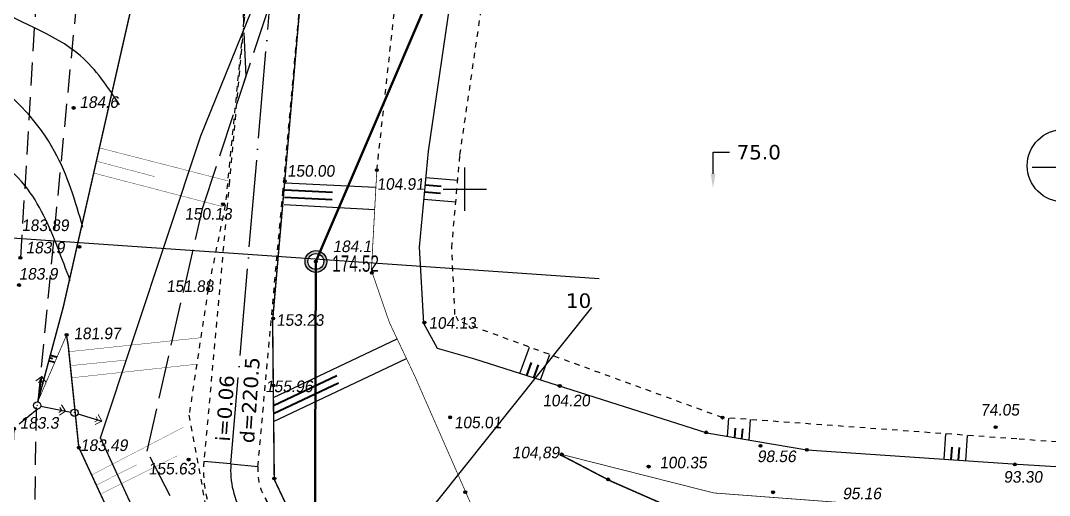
# Model space of a CAD drawing. Header units: millimetres. Extents: x 0 to 6474735, y 0 to 11273163.
# Drawn here: x 3233277.2 to 3233561.6, y 5635315.5 to 5635446.5 of the extents above; entities that cross this region are included whole.
import ezdxf
from ezdxf import colors
from ezdxf.entities.mleader import LeaderData, LeaderLine
from ezdxf.enums import TextEntityAlignment as Align
from ezdxf.math import Vec2, Vec3

# ---------------------------------------------------------------- set-up
doc = ezdxf.new("R2010")
doc.units = ezdxf.units.MM
doc.header["$PDMODE"] = 32
doc.header["$PDSIZE"] = 0.8
for name, pattern in [('ACAD_ISO02W100', [15, 12, -3]), ('ACAD_ISO04W100', [30, 24, -3, 0, -3]), ('AHIDDEN2', [3, 1.5, -1.5]), ('AHIDDEN4', [7, 5, -2]), ('DASHED2', [9.525, 6.35, -3.175])]:
    doc.linetypes.add(name, pattern=pattern)
for name, color, linetype in [('1 доб', 7, 'Continuous'), ('5 р1ків', 7, 'Continuous'), ('NB', 7, 'Continuous'), ('ВЫСОТЫ', 7, 'Continuous'), ('ГОРИЗОНТАЛИ', 22, 'Continuous'), ('Контур запасів', 7, 'Continuous'), ('КОНТУРА_СМЕЖЕСТВ', 7, 'Continuous'), ('кресты', 7, 'Continuous'), ('НАДЗЕМКА', 7, 'Continuous'), ('ОБОчина', 7, 'Continuous'), ('оформлення', 7, 'Continuous'), ('ОШИБКИ', 7, 'Continuous'), ('ПИКЕТЫ', 7, 'Continuous'), ('ПЛАН НА КІНЕЦЬ', 7, 'Continuous'), ('ПРОМЫШЛ', 7, 'Continuous'), ('ПРОМЫШЛЕННЫЕ', 7, 'Continuous'), ('ПРОФІЛЬ_БОРТА', 7, 'Continuous'), ('ПУНКТЫ', 7, 'Continuous'), ('РЕЛЬЕФ', 7, 'Continuous'), ('ТОКА_СТ', 1, 'Continuous')]:
    doc.layers.add(name, color=color, linetype=linetype)
doc.styles.add('grad', font='grad.shx')
doc.styles.add('universw', font='universw.shx', dxfattribs={"oblique": 10})
doc.styles.add('user', font='symeteo.shx', dxfattribs={"height": 2.5})
doc.styles.add('стиль1', font='verdana.ttf', dxfattribs={"height": 4})

# ---------------------------------------------------------------- blocks, each defined once
blk = doc.blocks.new('piket')
at = {"layer": 'ПИКЕТЫ', "linetype": 'Continuous'}
h = blk.add_hatch(color=7, dxfattribs=at)
edge = h.paths.add_edge_path()
edge.add_arc((0, 0), 0.3, 0, 360)
at = {"layer": 'ПИКЕТЫ', "color": 7, "linetype": 'Continuous'}
blk.add_circle((0, 0), 0.3, dxfattribs=at)
at = {"layer": 'ВЫСОТЫ', "style": 'universw', "oblique": 6}
blk.add_attdef('H', (1.88, -0.23), '', height=2, dxfattribs=at)
at = {"layer": 'ТОКА_СТ', "style": 'universw', "oblique": 6, "flags": 1}
blk.add_attdef('POINT', text='', height=2, dxfattribs=at).set_placement((0, -2.79), align=Align.CENTER)
blk = doc.blocks.new('89_1')
h = blk.add_hatch(color=256)
h.paths.add_polyline_path([(-1.5, 0, 1), (1.5, 0, 1)])
h.paths.add_polyline_path([(1.1, 0, -1), (-1.1, 0, -1)], flags=16)
h.paths.add_polyline_path([(0.06, 0, -1), (-0.06, 0, -1)], flags=0)
for radius in [1.5, 1.1, 0.0622]:
    blk.add_circle((0, 0), radius)
at = {"color": 7, "linetype": 'Continuous', "style": 'user', "flags": 8}
blk.add_attdef('ddddd', (2.53, -1.14), '', height=2.5, dxfattribs=at)
at = {"color": 7, "linetype": 'Continuous', "style": 'grad', "oblique": 10, "width": 0.7}
for tag, p in [('P37', (6.48, 0.16)), ('P4', (6.45, -2.94))]:
    blk.add_attdef(tag, text='', height=2.5, dxfattribs=at).set_placement(p, align=Align.CENTER)
blk = doc.blocks.new('POINTINV')
at = {"layer": 'ПУНКТЫ', "color": 0, "linetype": 'Continuous'}
blk.add_point((0, 0), dxfattribs=at)
at = {"layer": 'ВЫСОТЫ', "color": 0, "style": 'grad', "width": 0.7}
blk.add_attdef('POINT_H', (1.6, -0.8), '', height=1.65, dxfattribs=at)
at = {"layer": 'ОШИБКИ', "color": 0, "linetype": 'Continuous', "style": 'grad', "width": 0.7, "flags": 1}
blk.add_attdef('POINT_MX', text='', height=1.65, dxfattribs=at).set_placement((-4.2077, 4.453385), align=Align.RIGHT)
blk.add_attdef('POINT_MY', (2.8923, 4.253385), '', height=1.65, dxfattribs=at)
blk = doc.blocks.new('108_1')
at = {"linetype": 'Continuous'}
h = blk.add_hatch(color=7, dxfattribs=at)
edge = h.paths.add_edge_path()
edge.add_arc((0, 0), 0.0196, 0, 360)
at = {"color": 7, "linetype": 'Continuous'}
for radius in [0.5, 0.0196]:
    blk.add_circle((0, 0), radius, dxfattribs=at)

msp = doc.modelspace()

# ---------------------------------------------------------------- linework, layer by layer
at = {"layer": '1 доб', "linetype": 'ACAD_ISO02W100', "lineweight": 30}
msp.add_lwpolyline([(3233900.144, 5635474.606), (3233897.208, 5635437.052), (3233893.097, 5635386.523), (3233889.729, 5635343.017), (3233883.682, 5635288.416), (3233871.784, 5635236.133), (3233862.721, 5635193.485), (3233858.379, 5635173.819), (3233850.963, 5635165.45), (3233821.296, 5635160.907), (3233792.739, 5635167.845), (3233753.339, 5635186.942), (3233681.937, 5635202.298), (3233618.45, 5635215.61), (3233590.339, 5635225.312), (3233475.995, 5635236.117), (3233419.308, 5635246.485), (3233356.296, 5635255.579), (3233339.176, 5635275.325), (3233312.183, 5635327.657), (3233327.563, 5635394.97), (3233339.522, 5635431.182), (3233337.635, 5635476.211)], dxfattribs=at)
at = {"layer": '1 доб', "linetype": 'ACAD_ISO02W100'}
msp.add_lwpolyline([(3233900.144, 5635474.606), (3233897.208, 5635437.052), (3233893.097, 5635386.523), (3233889.729, 5635343.017), (3233883.682, 5635288.416), (3233871.784, 5635236.133), (3233862.721, 5635193.485), (3233858.379, 5635173.819), (3233850.963, 5635165.45), (3233821.296, 5635160.907), (3233792.739, 5635167.845), (3233753.339, 5635186.942), (3233681.937, 5635202.298), (3233618.45, 5635215.61), (3233590.339, 5635225.312), (3233475.995, 5635236.117), (3233419.308, 5635246.485), (3233356.296, 5635255.579), (3233339.176, 5635275.325), (3233312.183, 5635327.657), (3233327.563, 5635394.97), (3233347.76, 5635456.127)], dxfattribs=at)
at = {"layer": '1 доб', "linetype": 'Continuous', "lineweight": 30}
msp.add_lwpolyline([(3233592.34, 5635217.582), (3233491.081, 5635229.19), (3233459.584, 5635235.477), (3233410.352, 5635245.183), (3233355.442, 5635251.337), (3233325.26, 5635275.069), (3233299.326, 5635331.367), (3233327.039, 5635414.733), (3233343.778, 5635456.159)], dxfattribs=at)
msp.add_lwpolyline([(3233592.34, 5635217.582), (3233491.081, 5635229.19), (3233459.584, 5635235.477), (3233410.352, 5635245.183), (3233355.442, 5635251.337), (3233325.26, 5635275.069), (3233299.326, 5635331.367), (3233327.039, 5635414.733), (3233343.778, 5635456.159)], dxfattribs=at)
at = {"layer": '1 доб', "color": 3, "linetype": 'Continuous', "lineweight": 30}
msp.add_lwpolyline([(3233592.34, 5635217.582), (3233491.081, 5635229.19), (3233459.584, 5635235.477), (3233410.352, 5635245.183), (3233355.442, 5635251.337), (3233325.26, 5635275.069), (3233299.326, 5635331.367), (3233327.039, 5635414.733), (3233343.778, 5635456.159)], dxfattribs=at)
at = {"layer": '1 доб', "color": 6}
msp.add_lwpolyline([(3233270.736, 5635386.839), (3233437.153, 5635375.358)], dxfattribs=at)
at = {"layer": '5 р1ків', "linetype": 'AHIDDEN2'}
msp.add_lwpolyline([(3233375.673, 5635405.254), (3233383.875, 5635479.119), (3233389.394, 5635497.238), (3233401.735, 5635529.699), (3233479.036, 5635732.579)], dxfattribs=at)
msp.add_lwpolyline([(3233373.505, 5635272.689), (3233360.435, 5635290.396), (3233345.077, 5635314.241, -0.1663266), (3233342.818, 5635323.462), (3233349.67, 5635398.783), (3233355.372, 5635461.558, -0.0160843), (3233357.208, 5635474.291), (3233342.557, 5635477.383, 0.0285312), (3233340.704, 5635465.496), (3233334.931, 5635402.187), (3233327.88, 5635324.821, 0.1667959), (3233332.466, 5635306.119), (3233348.083, 5635281.872), (3233361.253, 5635263.645), (3233373.505, 5635272.689), (3233373.505, 5635272.689), (3233367.471, 5635268.235)], format="xyb", dxfattribs=at)
at = {"layer": '5 р1ків'}
for points in [[(3233335.349, 5635324.141), (3233327.88, 5635324.821)], [(3233335.349, 5635324.141), (3233342.818, 5635323.462)]]:
    msp.add_lwpolyline(points, dxfattribs=at)
at = {"layer": 'NB', "color": 7, "linetype": 'Continuous', "lineweight": 20}
for points in [[(3233281.434, 5635347.062), (3233283.124, 5635348.249), (3233284.277, 5635346.609)], [(3233282.13, 5635346.606), (3233282.952, 5635347.184), (3233283.53, 5635346.362)], [(3233288.033, 5635339.781), (3233288.59, 5635338.944), (3233287.753, 5635338.387)], [(3233288.507, 5635340.464), (3233289.65, 5635338.745), (3233287.981, 5635337.634)], [(3233298.139, 5635337.139), (3233298.61, 5635336.251), (3233297.723, 5635335.78)], [(3233298.678, 5635337.772), (3233299.646, 5635335.948), (3233297.875, 5635335.008)]]:
    msp.add_lwpolyline(points, dxfattribs=at)
at = {"layer": 'ГОРИЗОНТАЛИ', "color": 34, "linetype": 'Continuous'}
for points in [[(3233304.587, 5635423.259), (3233293.778, 5635436.811), (3233267.79, 5635451.742), (3233242.064, 5635484.072), (3233222.405, 5635508.875), (3233197.286, 5635542.084), (3233172.97, 5635557.586), (3233153.568, 5635587.557), (3233154.666, 5635621.494), (3233160.776, 5635660.145), (3233154.947, 5635684.674), (3233137.489, 5635726.812), (3233138.071, 5635776.651), (3233138.655, 5635812.822), (3233124.689, 5635820.959)], [(3233294.469, 5635389.445), (3233286.619, 5635410.43), (3233268.378, 5635430.493), (3233232.128, 5635451.94), (3233210.637, 5635486.185), (3233200.016, 5635508.093), (3233166.154, 5635540.869), (3233143.661, 5635565.96), (3233134.021, 5635604.181), (3233134.595, 5635635.274), (3233130.213, 5635665.325), (3233116.169, 5635718.44), (3233111.734, 5635728.775)]]:
    msp.add_spline(points, degree=3, dxfattribs=at)
for points, knots in [([(3233290.961, 5635374.712), (3233289.826, 5635377.75), (3233286.442, 5635386.802), (3233279.117, 5635403.64), (3233253.516, 5635419.704), (3233219.734, 5635435.131), (3233197.896, 5635468.891), (3233191.299, 5635501.675), (3233161.385, 5635520.623), (3233133.641, 5635546.501), (3233109.793, 5635583.905), (3233110.569, 5635610.966), (3233108.415, 5635622.31)], [0, 0, 0, 0, 9.7696525, 29.1021624, 53.3784685, 97.5687933, 139.103597, 169.1190801, 192.6959091, 240.6137077, 284.7064901, 319.4540408, 319.4540408, 319.4540408, 319.4540408]), ([(3233304.01, 5635303.434), (3233295.561, 5635303.152), (3233283.131, 5635302.737), (3233251.265, 5635315.168), (3233273.532, 5635360.571), (3233244.377, 5635401.578), (3233206.867, 5635417.81), (3233174.643, 5635446.165), (3233170.492, 5635474.585), (3233159.477, 5635505.842), (3233126.261, 5635515.17), (3233111.919, 5635534.665), (3233108.417, 5635541.819)], [0, 0, 0, 0, 25.5202372, 37.5456767, 94.2615836, 123.8967735, 180.6937214, 216.5875401, 244.8983875, 265.1388937, 311.9572162, 335.7459556, 335.7459556, 335.7459556, 335.7459556]), ([(3233317.346, 5635280.281), (3233309.843, 5635279.879), (3233296.549, 5635279.166), (3233284.504, 5635267.682), (3233266.699, 5635260.585), (3233250.627, 5635284.751), (3233232.323, 5635305.66), (3233228.749, 5635339.263), (3233221.266, 5635384.676), (3233170.702, 5635396.75), (3233127.92, 5635423.528), (3233126.486, 5635460.02), (3233114.521, 5635478.946), (3233109.142, 5635484.511), (3233108.419, 5635485.226)], [0, 0, 0, 0, 21.5855754, 38.2450821, 49.3735584, 73.3605323, 109.103188, 135.9323023, 172.6692779, 236.5028921, 272.6752375, 315.5719502, 335.7012067, 338.7419591, 338.7419591, 338.7419591, 338.7419591]), ([(3233336.216, 5635244.075), (3233330.587, 5635244.531), (3233316.465, 5635245.676), (3233293.345, 5635242.904), (3233267.008, 5635241.703), (3233239.618, 5635255.899), (3233205.705, 5635271.892), (3233193.7, 5635314.854), (3233170.45, 5635354.802), (3233132.311, 5635374.81), (3233114.721, 5635395.064), (3233108.42, 5635403.111)], [0, 0, 0, 0, 16.8848429, 42.3635741, 70.1710087, 93.4299336, 134.3080698, 175.8458447, 220.2517977, 269.9940958, 300.4978397, 300.4978397, 300.4978397, 300.4978397])]:
    msp.add_open_spline(points, degree=3, knots=knots, dxfattribs=at)
at = {"layer": 'Контур запасів', "color": 5, "linetype": 'Continuous', "lineweight": 50}
msp.add_lwpolyline([(3233531.122, 5636161.14), (3233677.57, 5636160.94), (3233863.616, 5636186.105), (3233938.344, 5636043.124), (3233976.254, 5635840.16), (3233904.733, 5635671.708), (3233892.023, 5635420.863), (3233850.767, 5635332.582), (3233782.316, 5635239.745), (3233681.438, 5635245.908), (3233597.073, 5635240.683), (3233461.145, 5635251.016), (3233358.467, 5635271.451), (3233358.828, 5635380.034), (3233406.788, 5635492.018), (3233445.079, 5635643.627), (3233474.096, 5635783.184), (3233485.443, 5635905.913), (3233500.56, 5636033.677), (3233531.122, 5636161.14)], dxfattribs=at)
at = {"layer": 'КОНТУРА_СМЕЖЕСТВ', "color": 2, "linetype": 'Continuous', "lineweight": 50}
msp.add_lwpolyline([(3233293.296, 5635328.34), (3233293.23, 5635328.46)], dxfattribs=at)
at = {"layer": 'КОНТУРА_СМЕЖЕСТВ', "color": 7, "linetype": 'Continuous', "lineweight": 40}
msp.add_lwpolyline([(3233293.296, 5635328.34), (3233293.23, 5635328.46)], dxfattribs=at)
at = {"layer": 'кресты', "color": 3, "linetype": 'Continuous'}
for p, q in [((3233400, 5635394), (3233400, 5635406)), ((3233394, 5635400), (3233406, 5635400))]:
    msp.add_line(p, q, dxfattribs=at)
at = {"layer": 'НАДЗЕМКА'}
for points in [[(3233281.991, 5635341.289), (3233283.145, 5635348.361)], [(3233282.811, 5635340.105), (3233291.131, 5635338.448)], [(3233293.064, 5635337.965), (3233299.646, 5635335.943)]]:
    msp.add_lwpolyline(points, dxfattribs=at)
at = {"layer": 'ОБОчина', "color": 7, "linetype": 'DASHED2'}
for points, elevation in [([(3233282.086, 5635341.394), (3233293.62, 5635460.6), (3233299.55, 5635482.97), (3233310.78, 5635505.59), (3233317.652, 5635525.51), (3233321.42, 5635536.44), (3233332.212, 5635575.73), (3233335.087, 5635590.167)], 183.29), ([(3233277.306, 5635381.056), (3233282.49, 5635467.41), (3233306.84, 5635518.41), (3233309.25, 5635523.09), (3233316.738, 5635540.289)], 183.28), ([(3233281.808, 5635339.286), (3233281.78, 5635339.15), (3233275.38, 5635333.89), (3233274.16, 5635305.634)], 173.02), ([(3233281.1, 5635304.85), (3233281.599, 5635340.435)], 183)]:
    msp.add_lwpolyline(points, dxfattribs=dict(at, elevation=elevation))
at = {"layer": 'оформлення', "color": 7, "linetype": 'Continuous'}
msp.add_line((3233556.768, 5635406.067), (3233574.71, 5635406.067), dxfattribs=at)
msp.add_circle((3233565.44, 5635406.489), 10, dxfattribs=at)
at = {"layer": 'ПЛАН НА КІНЕЦЬ', "lineweight": 30}
msp.add_lwpolyline([(3233508.615, 5635927.908), (3233491.149, 5635741.487, -0.0576494), (3233488.223, 5635728.416), (3233404.182, 5635507.955), (3233389.886, 5635410.459), (3233387.421, 5635384.016), (3233388.596, 5635362.972), (3233392.308, 5635356.082), (3233402.641, 5635353.162), (3233402.641, 5635353.162), (3233466.861, 5635332.719), (3233494.51, 5635328.063), (3233552.748, 5635324.078), (3233592.339, 5635321.723), (3233631.931, 5635319.814), (3233677.083, 5635308.877), (3233707.445, 5635304.652), (3233753.376, 5635299.586), (3233766.577, 5635297.637), (3233781.215, 5635294.32)], format="xyb", dxfattribs=at)
at = {"layer": 'ПЛАН НА КІНЕЦЬ', "linetype": 'AHIDDEN2'}
msp.add_lwpolyline([(3233457.348, 5635917.912), (3233450.456, 5635791.441, -0.0899523), (3233445.303, 5635768.812), (3233431.837, 5635740.12), (3233416.71, 5635681.882), (3233388.536, 5635619.783), (3233378.195, 5635585.868), (3233369.776, 5635564.392), (3233346.281, 5635490.821), (3233339.106, 5635475.027), (3233340.044, 5635458.266), (3233333.807, 5635395.709), (3233329.057, 5635372.43), (3233325.9, 5635351.689), (3233323.76, 5635337.63), (3233328.356, 5635312.5), (3233340.359, 5635293.864), (3233348.772, 5635280.917), (3233363.309, 5635260.798), (3233374.19, 5635244.927)], format="xyb", dxfattribs=at)
msp.add_lwpolyline([(3233781.777, 5635296.799), (3233767.337, 5635300.071), (3233677.582, 5635313.095), (3233636.377, 5635324.315), (3233613.104, 5635326.045), (3233596.556, 5635327.802), (3233552.518, 5635331.043), (3233471.2, 5635336.949), (3233398.292, 5635363.542), (3233397.28, 5635365.421), (3233396.383, 5635383.77), (3233398.636, 5635409.434), (3233412.792, 5635505.872), (3233439.228, 5635574.299)], dxfattribs=at)
at = {"layer": 'ПЛАН НА КІНЕЦЬ', "linetype": 'ACAD_ISO04W100'}
msp.add_lwpolyline([(3233365.569, 5635270.812), (3233338.775, 5635310.183, -0.1617264), (3233335.349, 5635324.141), (3233347.111, 5635462.704, -0.0570183), (3233349.882, 5635475.837)], format="xyb", dxfattribs=at)
at = {"layer": 'ПЛАН НА КІНЕЦЬ'}
for points in [[(3233350.327, 5635401.781), (3233375.308, 5635400.554)], [(3233389.212, 5635403.233), (3233398.024, 5635402.46)], [(3233388.687, 5635397.256), (3233397.499, 5635396.483)], [(3233350.048, 5635395.787), (3233375.091, 5635394.429)], [(3233320.824, 5635224.33), (3233435.083, 5635367.355)], [(3233415.213, 5635349.16), (3233417.856, 5635356.406)], [(3233420.935, 5635347.338), (3233423.493, 5635354.35)], [(3233472.631, 5635331.747), (3233472.999, 5635336.818)], [(3233478.574, 5635330.746), (3233478.983, 5635336.384)], [(3233532.456, 5635325.466), (3233532.964, 5635332.463)], [(3233538.44, 5635325.032), (3233538.949, 5635332.028)]]:
    msp.add_lwpolyline(points, dxfattribs=at)
at = {"layer": 'ПЛАН НА КІНЕЦЬ', "lineweight": 40}
for points in [[(3233350.234, 5635399.783), (3233363.415, 5635399.169)], [(3233388.862, 5635399.249), (3233393.268, 5635398.862)], [(3233389.037, 5635401.241), (3233393.443, 5635400.854)], [(3233350.141, 5635397.785), (3233363.322, 5635397.172)], [(3233417.121, 5635348.553), (3233418.428, 5635352.137)], [(3233419.028, 5635347.946), (3233420.321, 5635351.491)], [(3233474.612, 5635331.414), (3233474.803, 5635334.044)], [(3233476.593, 5635331.08), (3233476.791, 5635333.804)], [(3233534.451, 5635325.321), (3233534.705, 5635328.82)], [(3233536.446, 5635325.177), (3233536.7, 5635328.675)]]:
    msp.add_lwpolyline(points, dxfattribs=at)
at = {"layer": 'ПРОМЫШЛ', "linetype": 'Continuous', "const_width": 0.4}
msp.add_lwpolyline([(3233312.574, 5635468.782), (3233309.643, 5635458.183), (3233289.003, 5635367.406), (3233281.915, 5635341.07)], dxfattribs=at)
at = {"layer": 'ПРОМЫШЛ', "color": 7, "linetype": 'Continuous'}
for points, const_width in [([(3233566.451, 5635252.389), (3233550.722, 5635251.804), (3233522.756, 5635252.199), (3233501.23, 5635255.244), (3233446.662, 5635261.155), (3233415.566, 5635267.781), (3233404.502, 5635269.434), (3233394.658, 5635270.913), (3233389.107, 5635271.466), (3233377.598, 5635272.413), (3233372.684, 5635274.006), (3233362.914, 5635287.115), (3233347.334, 5635319.854), (3233346.874, 5635363.682), (3233355.373, 5635461.564)], 0.4), ([(3233299.007, 5635411.405), (3233334.931, 5635402.187)], 0.1), ([(3233298.172, 5635407.733), (3233314.285, 5635403.465)], 0.1), ([(3233297.427, 5635404.457), (3233332.97, 5635395.206)], 0.1), ([(3233289.95, 5635359.774), (3233289.943, 5635359.758), (3233281.901, 5635341.17)], 0.2), ([(3233341.581, 5635233.965), (3233321.184, 5635273.225), (3233308.17, 5635296.778), (3233293.309, 5635328.727), (3233290.38, 5635356.924), (3233289.884, 5635359.774)], 0.4), ([(3233290.558, 5635355.134), (3233327.006, 5635358.995)], 0.1), ([(3233290.863, 5635351.28), (3233306.179, 5635352.81)], 0.1), ([(3233291.408, 5635347.942), (3233326.19, 5635351.72)], 0.1), ([(3233296.967, 5635321.158), (3233322.21, 5635334.271)], 0.08), ([(3233299.672, 5635316.035), (3233320.552, 5635326.417)], 0.08), ([(3233298.304, 5635318.37), (3233309.295, 5635323.922)], 0.08)]:
    msp.add_lwpolyline(points, dxfattribs=dict(at, const_width=const_width))
at = {"layer": 'ПРОМЫШЛ', "color": 7, "linetype": 'AHIDDEN4', "const_width": 0.2}
for points in [[(3233569.515, 5635272.178), (3233551.422, 5635278.494), (3233530.703, 5635280.452), (3233501.515, 5635283.557), (3233457.276, 5635288.45), (3233435.296, 5635292.086), (3233424.739, 5635296.32), (3233413.959, 5635299.956), (3233405.699, 5635303.591), (3233402.337, 5635311.605), (3233386.107, 5635348.531), (3233379.162, 5635363.168), (3233374.179, 5635377.603), (3233375.687, 5635405.425)], [(3233781.215, 5635294.32), (3233779.322, 5635287.103), (3233775.46, 5635280.731), (3233757.843, 5635284.002), (3233705.195, 5635289.809), (3233642.949, 5635301.849), (3233581.997, 5635307.606), (3233468.833, 5635316.141), (3233426.756, 5635326.778)]]:
    msp.add_lwpolyline(points, dxfattribs=at)
at = {"layer": 'ПРОМЫШЛ', "color": 7, "linetype": 'Continuous'}
msp.add_lwpolyline([(3233426.7, 5635326.525, 0.4, 0.4, 0), (3233440.295, 5635319.438, 0.4, 0.4, 0), (3233454.964, 5635313.006, 0.4, 0.4, 0), (3233471.802, 5635309.768, 0.4, 0.4, 0), (3233502.706, 5635299.811, 0.4, 0.4, 0), (3233531.641, 5635298.907, 0.4, 0.4, 0), (3233567.193, 5635291.044, 0.4, 0.4, 0), (3233583.848, 5635291.809, 0.4, 0.4, 0), (3233602.967, 5635285.245, 0.4, 0.4, 0), (3233644.027, 5635284.032, 0.4, 0.4, 0), (3233673.817, 5635281.743, 0.4, 0.4, 0), (3233707.275, 5635268.926, 0.4, 0.4, 0), (3233729.121, 5635260.4, 0.4, 0.4, 0), (3233757.384, 5635255.79, 0.4, 0.4, 0), (3233780.984, 5635237.889, 0.4, 0.4, 0), (3233812.571, 5635235.069, 0.4, 0.4, 0), (3233817.512, 5635282.334, 0.4, 0.4, 0), (3233817.979, 5635288.552, 0, 0, 0)], format="xyseb", dxfattribs=at)
at = {"layer": 'ПРОФІЛЬ_БОРТА'}
for points in [[(3233347.097, 5635342.479), (3233381.283, 5635358.698)], [(3233347.166, 5635335.871), (3233383.855, 5635353.277)]]:
    msp.add_lwpolyline(points, dxfattribs=at)
at = {"layer": 'ПРОФІЛЬ_БОРТА', "lineweight": 40}
for points in [[(3233347.12, 5635340.277), (3233364.63, 5635348.584)], [(3233347.143, 5635338.074), (3233365.07, 5635346.579)]]:
    msp.add_lwpolyline(points, dxfattribs=at)
at = {"layer": 'РЕЛЬЕФ', "color": 7, "linetype": 'Continuous', "lineweight": 40}
for p, q in [((3233286.141, 5635353.152), (3233285.375, 5635353.327)), ((3233285.438, 5635354.203), (3233287.147, 5635353.742)), ((3233285.115, 5635352.658), (3233286.664, 5635352.239))]:
    msp.add_line(p, q, dxfattribs=at)

# ---------------------------------------------------------------- block references
at = {"layer": 'НАДЗЕМКА', "color": 7, "xscale": 2, "yscale": 2, "zscale": 2}
for p in [(3233281.83, 5635340.302), (3233292.119, 5635338.293)]:
    msp.add_blockref('108_1', p, dxfattribs=at)
at = {"layer": 'ПИКЕТЫ', "color": 4}
ref = msp.add_blockref('piket', (3233291.87, 5635422.44, 184.58), dxfattribs=dict(at, xscale=1.333333333333333, yscale=1.333333333333333, zscale=1.333333333333333))
ref.add_attrib('H', '184.6', (3233293.47, 5635422.44, 184.58), dxfattribs={"layer": 'ВЫСОТЫ', "height": 3.2, "style": 'universw', "oblique": 10})
at = {"layer": 'ПИКЕТЫ', "color": 4, "xscale": 1.333333333488554, "yscale": 1.333333333488554, "zscale": 1.333333333488554}
for p in [(3233375.673, 5635405.254), (3233350.259, 5635402.176), (3233333.193, 5635395.827), (3233293.492, 5635384.087), (3233374.284, 5635376.935), (3233329.057, 5635372.43), (3233347.02, 5635364.301), (3233388.822, 5635363.173), (3233289.943, 5635359.758), (3233347.126, 5635345.792), (3233426.23, 5635345.7), (3233395.953, 5635337.027), (3233471.2, 5635336.949), (3233546.681, 5635334.309), (3233466.706, 5635332.857), (3233293.309, 5635328.727), (3233481.727, 5635329.154), (3233494.51, 5635328.063), (3233323.658, 5635325.357), (3233426.756, 5635326.778), (3233450.8, 5635323.429), (3233552.002, 5635324.031), (3233347.349, 5635320.147), (3233439.621, 5635319.878), (3233400.115, 5635316.372), (3233485.184, 5635316.326)]:
    msp.add_blockref('piket', p, dxfattribs=at)
at = {"layer": 'ПИКЕТЫ', "color": 4}
ref = msp.add_blockref('piket', (3233277.176, 5635381.075, 183.87), dxfattribs=dict(at, xscale=1.333333333333333, yscale=1.333333333333333, zscale=1.333333333333333))
ref.add_attrib('H', '183.9', (3233278.624, 5635382.272, 183.87), dxfattribs={"layer": 'ВЫСОТЫ', "height": 3.2, "style": 'universw', "oblique": 10})
ref = msp.add_blockref('piket', (3233276.79, 5635373.535, 183.9), dxfattribs=dict(at, xscale=1.333333333333333, yscale=1.333333333333333, zscale=1.333333333333333))
ref.add_attrib('H', '183.9', (3233276.691, 5635375.028, 183.9), dxfattribs={"layer": 'ВЫСОТЫ', "height": 3.2, "style": 'universw', "oblique": 10})
ref = msp.add_blockref('piket', (3233275.38, 5635333.89, 183.28), dxfattribs=dict(at, xscale=1.333333333333333, yscale=1.333333333333333, zscale=1.333333333333333))
ref.add_attrib('H', '183.3', (3233276.98, 5635333.89, 183.28), dxfattribs={"layer": 'ВЫСОТЫ', "height": 3.2, "style": 'universw', "oblique": 10})
at = {"layer": 'ПРОМЫШЛЕННЫЕ', "color": 7, "linetype": 'Continuous', "xscale": 1.999999999985556, "yscale": 1.999999999985556, "zscale": 1.999999999985556, "rotation": 353.291126940981}
msp.add_blockref('89_1', (3233358.828, 5635380.034), dxfattribs=at)
at = {"layer": 'ПУНКТЫ', "color": 7, "linetype": 'Continuous'}
ref = msp.add_blockref('POINTINV', (3233358.824, 5635380.04), dxfattribs=at)
ref.add_attrib('POINT_H', '184.1', (3233363.45, 5635382.632), dxfattribs={"layer": 'ВЫСОТЫ', "color": 0, "height": 3.2, "style": 'universw', "oblique": 10})

# ---------------------------------------------------------------- texts
at = {"layer": '5 р1ків', "insert": (3233331.093, 5635330.518, 155.96), "char_height": 4, "attachment_point": 1, "rotation": 86.13324, "style": 'стиль1'}
msp.add_mtext_dynamic_manual_height_columns('і=0.06\\Pd=220.5', width=4.40863, gutter_width=7.5, heights=[0], dxfattribs=at)
at = {"layer": 'ВЫСОТЫ', "style": 'universw', "oblique": 6}
for tag, p in [('150.00', (3233350.93, 5635403.448, 151)), ('104.91', (3233375.717, 5635399.832, 104.91)), ('150.13', (3233322.585, 5635391.59, 150.13)), ('183.89', (3233277.51, 5635388.435, 183.98)), ('151.88', (3233317.529, 5635371.618, 151.88)), ('153.23', (3233347.939, 5635362.282)), ('104.13', (3233390.056, 5635361.473, 91.56)), ('181.97', (3233291.917, 5635358.593, 181.97)), ('104.20', (3233421.518, 5635340.052, 104.2)), ('74.05', (3233542.562, 5635337.504, 83.21)), ('105.01', (3233397.091, 5635334.002, 105.01)), ('100.35', (3233453.846, 5635322.937, 100.35)), ('155.63', (3233312.55, 5635321.255, 155.63)), ('93.30', (3233548.936, 5635318.988, 93.16))]:
    msp.add_attdef(tag, p, '', height=3.2, dxfattribs=at)
at = {"layer": 'ВЫСОТЫ', "color": 0, "style": 'grad', "width": 0.7}
msp.add_attdef('174.52', (3233363.372, 5635377.218), '', height=4.501, dxfattribs=at)
at = {"layer": 'ВЫСОТЫ', "style": 'universw', "oblique": 10}
for tag, p in [('155.96', (3233351.368, 5635343.969, 155.96)), ('183,49', (3233300.204, 5635327.72, 183.49)), ('104,89', (3233419.548, 5635325.708, 104.89)), ('98.56', (3233486.096, 5635324.652, 163.64)), ('95.16', (3233509.676, 5635314.409, 95.16))]:
    msp.add_attdef(tag, text='', height=3.2, dxfattribs=at).set_placement(p, align=Align.CENTER)
at = {"layer": 'ПЛАН НА КІНЕЦЬ', "insert": (3233427.946, 5635371.228), "char_height": 4, "attachment_point": 1, "style": 'стиль1'}
msp.add_mtext_dynamic_manual_height_columns('10', width=3.78159, gutter_width=7.5, heights=[0], dxfattribs=at)

# ---------------------------------------------------------------- leaders
at = {"layer": '5 р1ків'}
ml = msp.add_multileader_mtext('Standard', dxfattribs=at)
ml.set_content('75.0', color=256, style='стиль1')
ml.set_leader_properties()
ml.build(insert=Vec2(0, 0))
ml.multileader.update_dxf_attribs({"text_right_attachment_type": 6, "dogleg_length": 0.36})
ctx = ml.context
ctx.base_point, ctx.plane_origin = Vec3(3233473.125, 5635410.176), Vec3(3233468.595, 5635400.283)
ctx.right_attachment = 6
notes = []
notes.append((ctx, [(0, (1, 1, 0), (3233468.595, 5635410.176), (1, 0), 4.53, [(0, [(3233468.595, 5635400.283)], 0, [])])]))
ctx.mtext.insert, ctx.mtext.flow_direction = Vec3(3233475.125, 5635412.218), 5
for ctx, leaders in notes:
    for number, flags, end, landing, length, lines in leaders:
        leader = LeaderData()
        leader.index, (leader.has_last_leader_line, leader.has_dogleg_vector, leader.attachment_direction) = number, flags
        leader.last_leader_point, leader.dogleg_vector, leader.dogleg_length = Vec3(end), Vec3(landing), length
        for number, points, colour, breaks in lines:
            line = LeaderLine()
            line.index, line.vertices, line.color, line.breaks = number, Vec3.list(points), colors.encode_raw_color(colour), breaks
            leader.lines.append(line)
        ctx.leaders.append(leader)

doc.saveas('drawing.dxf')
